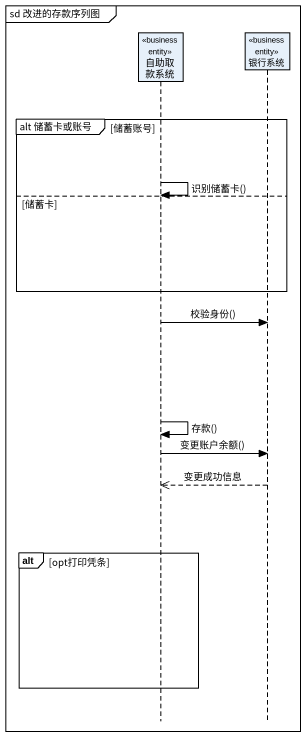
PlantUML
@startuml
mainframe sd 改进的存款序列图
hide footbox
participant 自助取款系统 <<business entity>>
participant 银行系统 <<business entity>>

group alt 储蓄卡或账号 [储蓄账号]
  自助取款系统 -> 自助取款系统 : 识别储蓄卡()
else 储蓄卡
end
自助取款系统 -> 银行系统 : 校验身份()
自助取款系统 -> 自助取款系统 : 存款()
自助取款系统 -> 银行系统 : 变更账户余额()
银行系统 -->> 自助取款系统 : 变更成功信息
alt opt打印凭条
end
@enduml
